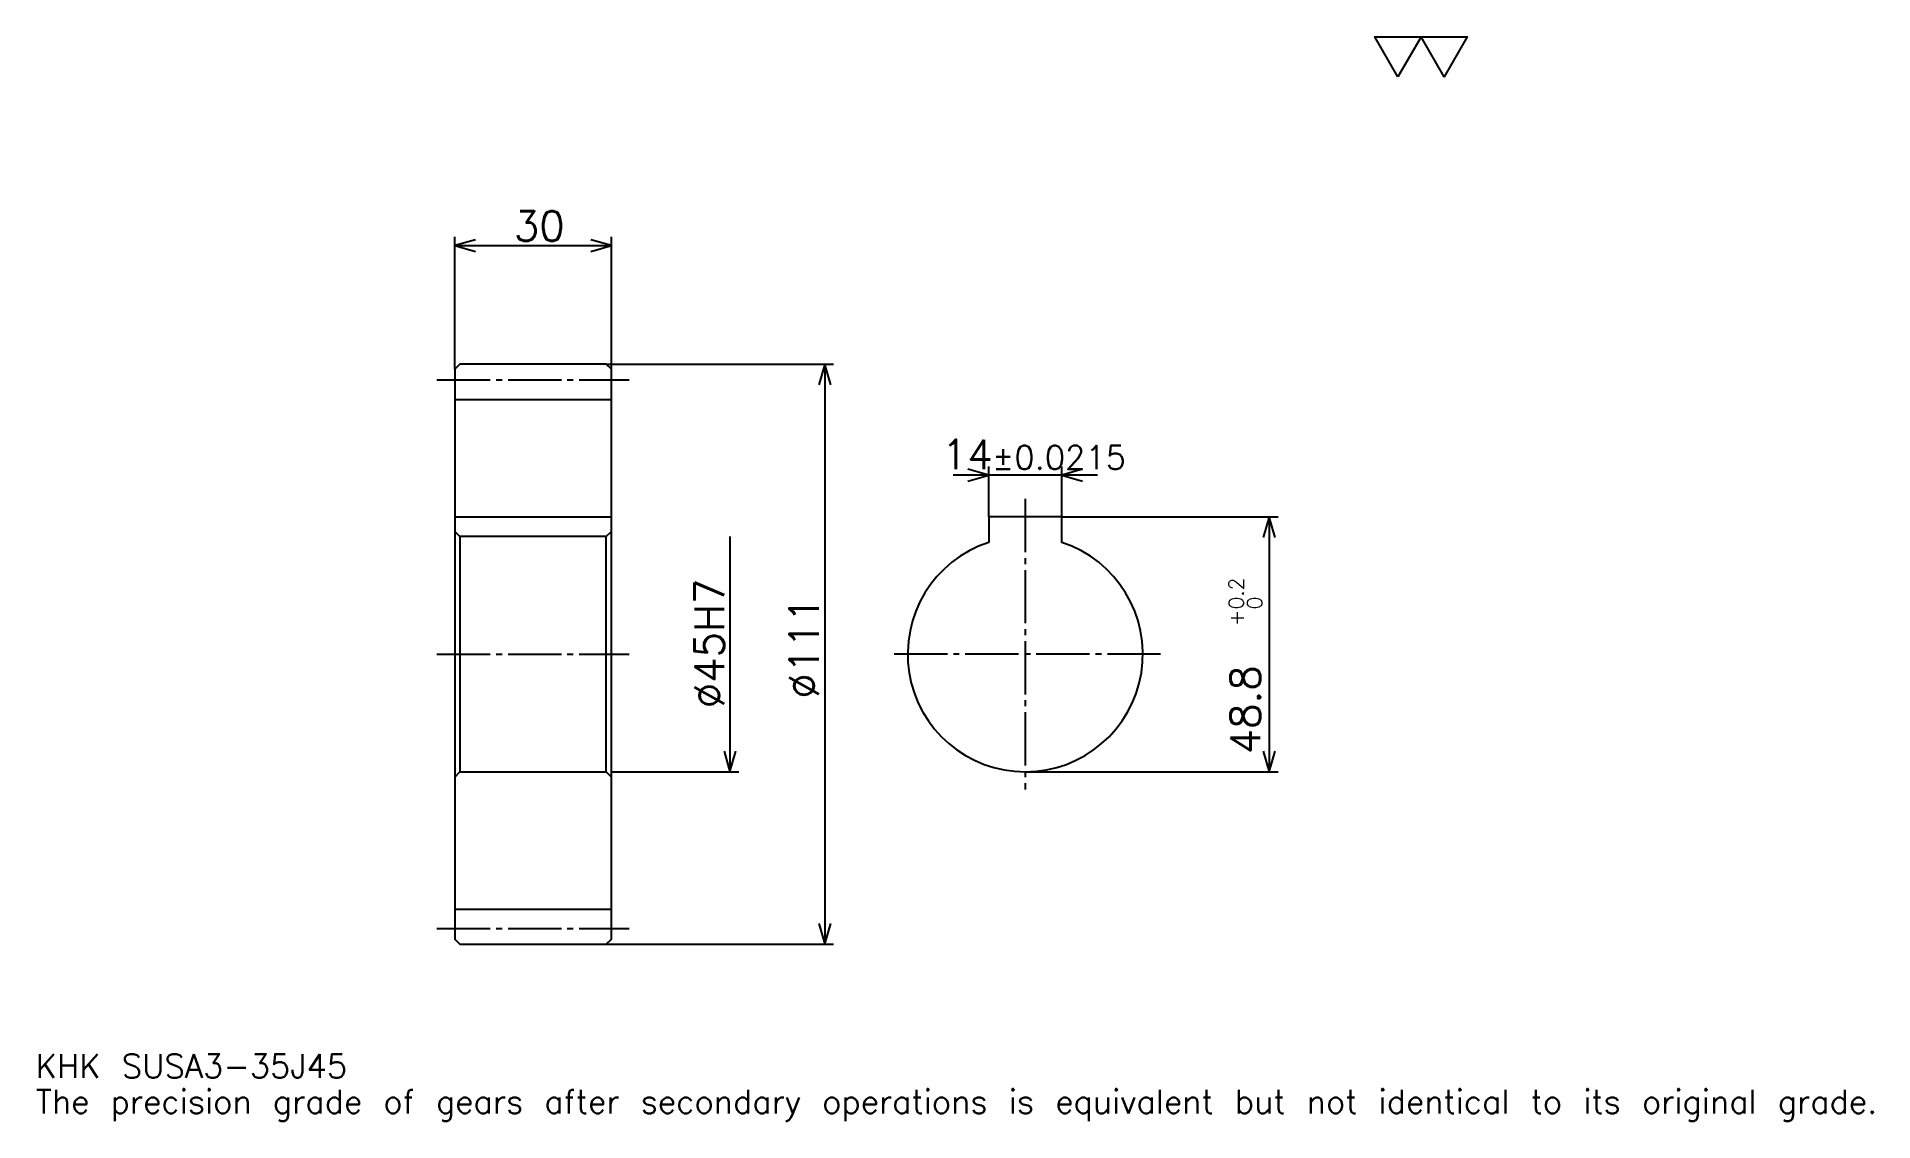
# Model space of a CAD drawing. Extents: x 12 to 363, y 4 to 212.
import ezdxf

# ---------------------------------------------------------------- set-up
doc = ezdxf.new("R2010")
doc.units = 0
doc.linetypes.add('DASHDOT', pattern=[13.597826, 10.19837, -1.133152, 1.133152, -1.133152])
doc.layers.get('0').update_dxf_attribs({"linetype": 'CONTINUOUS'})
doc.layers.add('DASHDOT', color=6, linetype='DASHDOT')
doc.styles.add('KANJI', font='TXT', dxfattribs={"bigfont": 'BIGFONT'})

msp = doc.modelspace()

# ---------------------------------------------------------------- linework, layer by layer
at = {"color": 5}
for p, q in [((91.497284, 149.009521), (91.497284, 173.372284)), ((121.497284, 149.009521), (121.497284, 173.372284)), ((91.497284, 171.672546), (121.497284, 171.672546)), ((91.497284, 148.009521), (91.497284, 149.009521)), ((120.497284, 149.009521), (121.497284, 149.009521)), ((121.497284, 149.009521), (163.990494, 149.009521)), ((121.497284, 148.009521), (121.497284, 149.009521)), ((162.290771, 149.009521), (162.290771, 38.009514)), ((214.453796, 127.741577), (186.855988, 127.741577)), ((193.654892, 119.809509), (193.654892, 129.441315)), ((207.654892, 119.809509), (207.654892, 129.441315)), ((207.654892, 119.809509), (249.014938, 119.809509)), ((247.315216, 119.809509), (247.315216, 71.009514)), ((144.160324, 116.009514), (144.160324, 71.009514)), ((121.497284, 71.009514), (145.860062, 71.009514)), ((200.654892, 71.009514), (249.014938, 71.009514)), ((120.497284, 38.009514), (121.497284, 38.009514)), ((121.497284, 38.009514), (163.990494, 38.009514))]:
    msp.add_line(p, q, dxfattribs=at)
at = {"color": 4}
for p, q in [((91.497284, 142.259521), (121.497284, 142.259521)), ((91.497284, 119.809509), (121.497284, 119.809509)), ((121.497284, 117.009514), (120.497284, 116.009514)), ((91.497284, 70.009514), (92.497284, 71.009514)), ((121.497284, 70.009514), (120.497284, 71.009514)), ((91.497284, 44.759514), (121.497284, 44.759514))]:
    msp.add_line(p, q, dxfattribs=at)
at = {"color": 7}
msp.add_lwpolyline([(271.956512, 203.967392), (267.537231, 211.627502), (285.214386, 211.627502), (280.795105, 203.967392), (276.375793, 211.627502), (271.956512, 203.967392)], dxfattribs=at)
at = {"color": 5}
for points in [[(95.463318, 172.80571), (91.497284, 171.672546), (95.463318, 170.539398)], [(117.53125, 170.539398), (121.497284, 171.672546), (117.53125, 172.80571)], [(163.42392, 145.043488), (162.290771, 149.009521), (161.157608, 145.043488)], [(189.688858, 126.608429), (193.654892, 127.741577), (189.688858, 128.874725)], [(211.620926, 128.874725), (207.654892, 127.741577), (211.620926, 126.608429)], [(248.448364, 115.843483), (247.315216, 119.809509), (246.182068, 115.843483)], [(143.027176, 74.975548), (144.160324, 71.009514), (145.293488, 74.975548)], [(246.182068, 74.975548), (247.315216, 71.009514), (248.448364, 74.975548)], [(161.157608, 41.975548), (162.290771, 38.009514), (163.42392, 41.975548)]]:
    msp.add_lwpolyline(points, dxfattribs=at)
at = {"color": 4}
for points in [[(91.497284, 70.009514), (91.497284, 39.009514), (92.497284, 38.009514), (120.497284, 38.009514), (121.497284, 39.009514), (121.497284, 148.009521), (120.497284, 149.009521), (92.497284, 149.009521), (91.497284, 148.009521), (91.497284, 70.009514)], [(207.654892, 114.892921), (207.654892, 119.809509), (193.654892, 119.809509), (193.654892, 114.892921)], [(91.497284, 117.009514), (92.497284, 116.009514), (92.497284, 71.009514), (120.497284, 71.009514), (120.497284, 116.009514), (92.497284, 116.009514)]]:
    msp.add_lwpolyline(points, dxfattribs=at)
msp.add_arc((200.654892, 93.509514), 22.5, 108.12620381, 71.87379619, dxfattribs=at)
at = {"layer": 'DASHDOT', "color": 7}
for p, q in [((88.097824, 146.009521), (124.896744, 146.009521)), ((200.654892, 123.208969), (200.654892, 67.610062)), ((88.097824, 93.509514), (124.896744, 93.509514)), ((226.554352, 93.509514), (174.755432, 93.509514)), ((88.097824, 41.009514), (124.896744, 41.009514))]:
    msp.add_line(p, q, dxfattribs=at)

# ---------------------------------------------------------------- texts
at = {"color": 7, "style": 'KANJI'}
for s, height, p in [('30', 5.665761, (102.814537, 172.579071)), ('14', 5.665761, (184.710327, 128.874725)), ('%%p0.0215', 4.532609, (194.28476, 128.874725)), ('KHK SUSA3-35J45', 4.532609, (11.331522, 12.464674)), ('The precision grade of gears after secondary operations is equivalent but not identical to its original grade.', 4.532609, (11.331522, 5.665761))]:
    msp.add_text(s, height=height, dxfattribs=at).set_placement(p)
for s, height, p in [('%%c45H7', 5.665761, (143.027176, 83.169495)), ('0.2', 2.83288, (242.442657, 102.070877)), ('%%c111', 5.665761, (161.157608, 85.010872)), ('0', 2.83288, (245.955429, 102.070877)), ('+', 2.83288, (242.442657, 98.898056)), ('48.8', 5.665761, (245.615494, 74.374397))]:
    msp.add_text(s, height=height, rotation=90, dxfattribs=at).set_placement(p)

doc.saveas('drawing.dxf')
